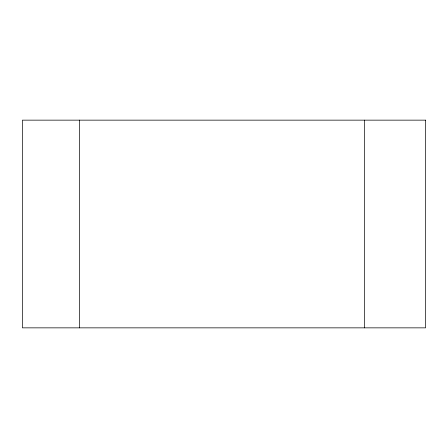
<?xml version="1.0" encoding="UTF-8"?>
<svg xmlns="http://www.w3.org/2000/svg" width="448" height="448" viewBox="0 0 448 448"><rect width="100%" height="100%" fill="white"/><g stroke="black" fill="none" stroke-linecap="round" stroke-linejoin="round"><path stroke-width="0.67" d="M364.51 120.148L364.51 327.852M79.419 120.148L79.419 327.852M425.6 120.148L22.4 120.148L22.4 327.852L425.6 327.852L425.6 120.148"/></g></svg>
